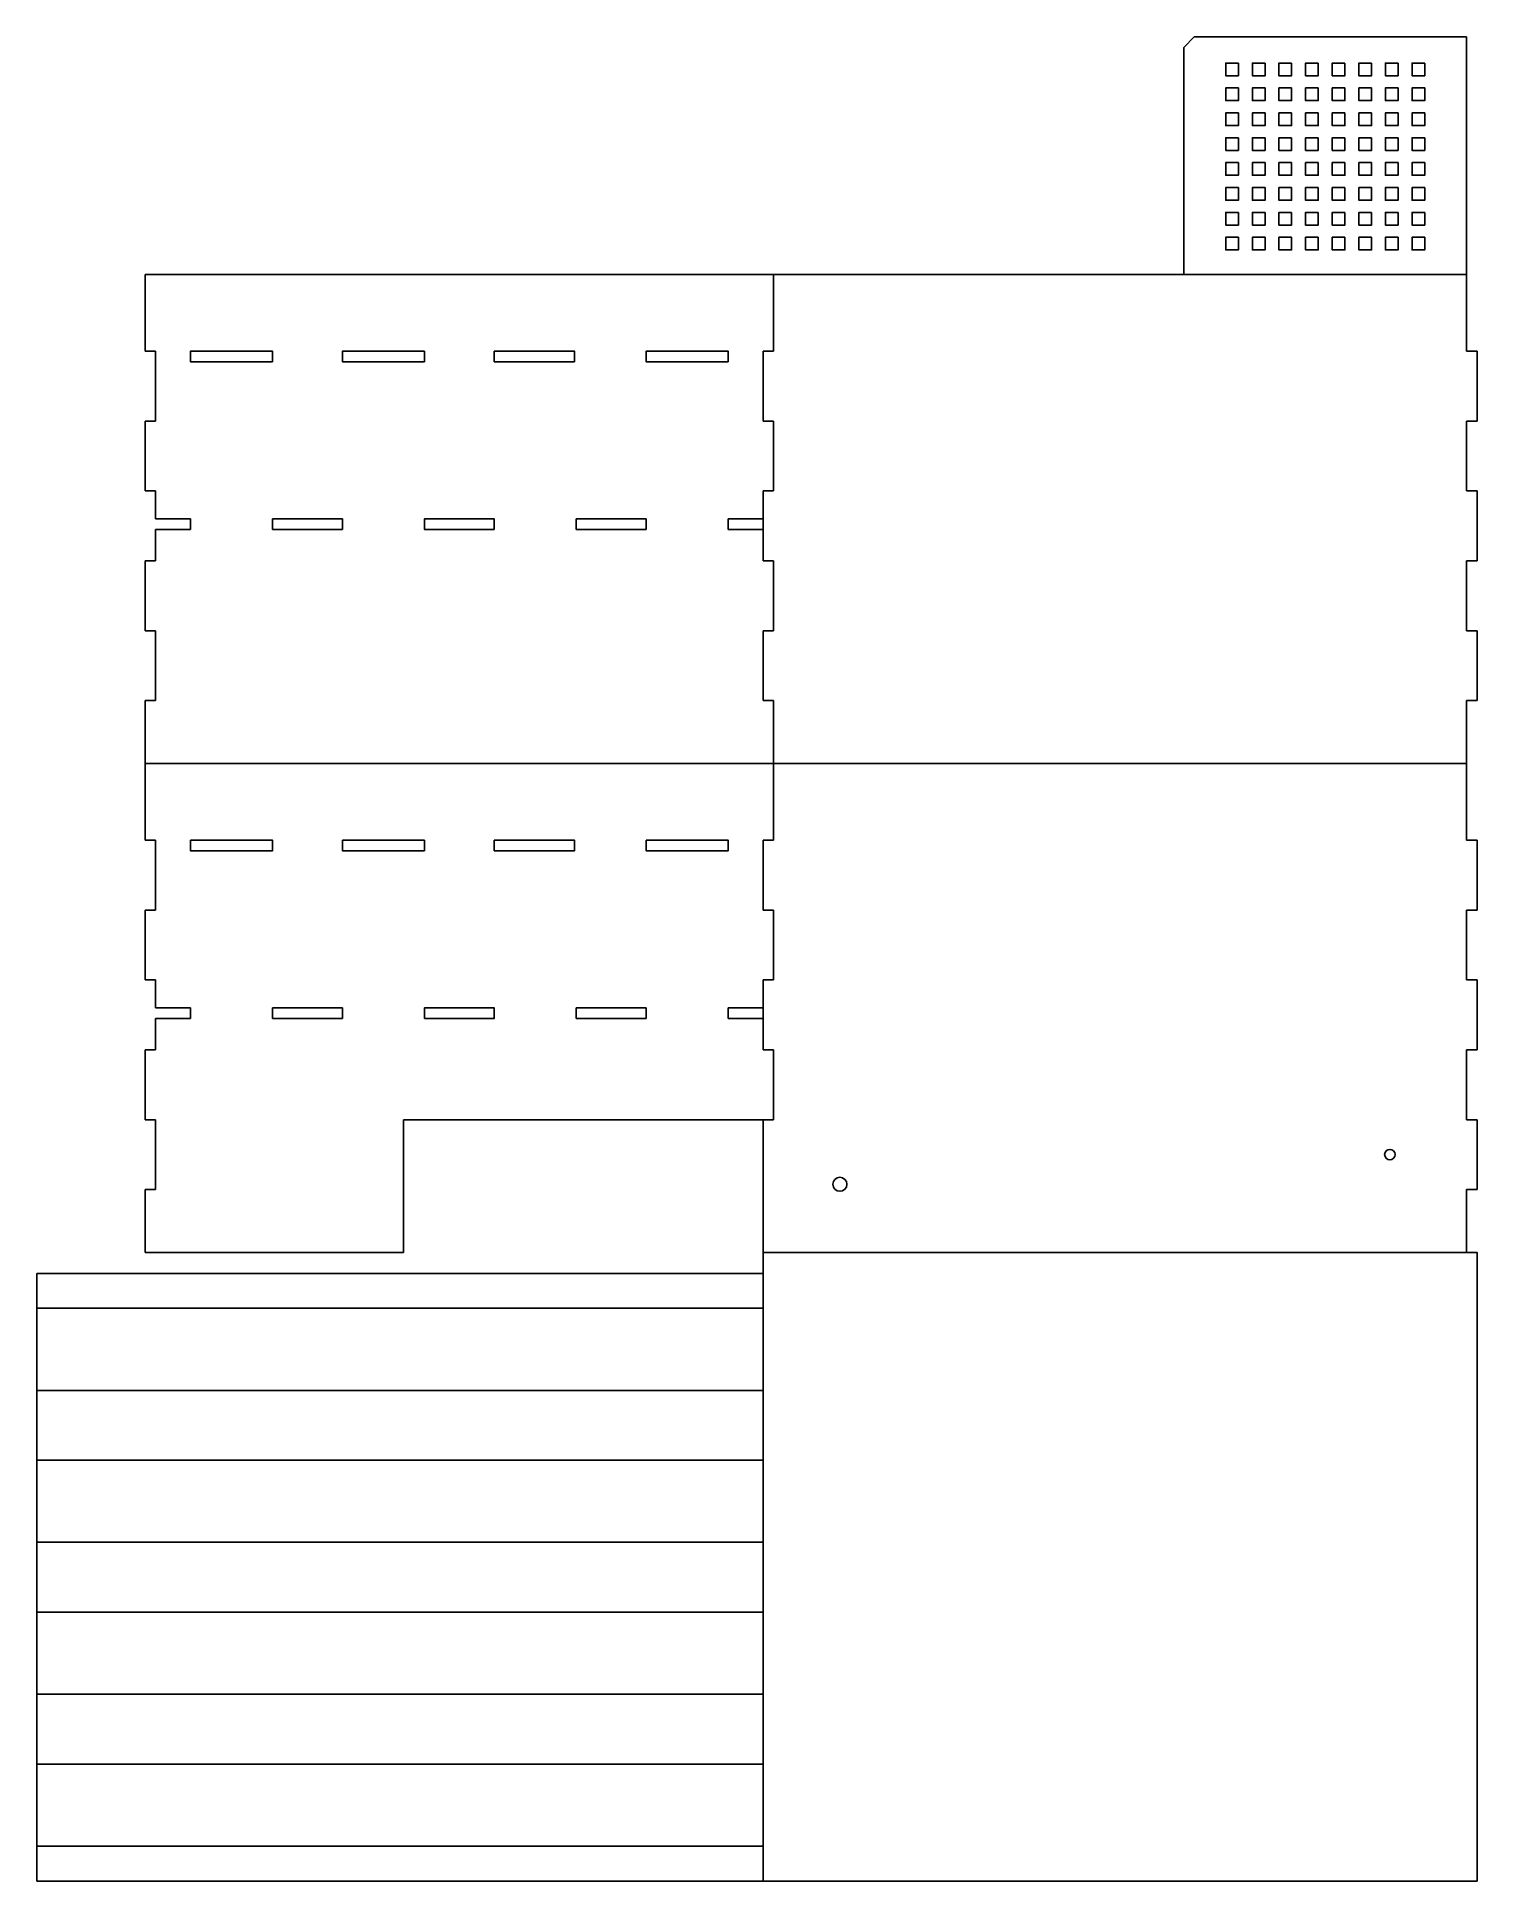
# Model space of a CAD drawing. Header units: millimetres. Extents: x 0 to 413, y 0 to 528.
import ezdxf

# ---------------------------------------------------------------- set-up
doc = ezdxf.new("R2010")
doc.units = ezdxf.units.MM
doc.layers.get('0').update_dxf_attribs({"linetype": 'CONTINUOUS'})

msp = doc.modelspace()

# ---------------------------------------------------------------- linework, layer by layer
for p, q in [((328.5, 525), (331.5, 528)), ((409.5, 528), (331.5, 528)), ((409.5, 460), (409.5, 528)), ((328.5, 525), (328.5, 460)), ((31, 460), (211, 460)), ((31, 460), (31, 438)), ((211, 460), (409.5, 460)), ((211, 460), (211, 438)), ((409.5, 460), (409.5, 438)), ((34, 438), (31, 438)), ((34, 418), (34, 438)), ((208, 438), (211, 438)), ((208, 418), (208, 438)), ((412.5, 438), (409.5, 438)), ((412.5, 418), (412.5, 438)), ((31, 418), (34, 418)), ((31, 418), (31, 398)), ((211, 418), (208, 418)), ((211, 418), (211, 398)), ((211, 398), (211, 418)), ((409.5, 418), (409.5, 398)), ((409.5, 418), (412.5, 418)), ((31, 398), (34, 398)), ((34, 398), (34, 390)), ((208, 378), (208, 398)), ((208, 398), (211, 398)), ((409.5, 398), (412.5, 398)), ((412.5, 398), (412.5, 378)), ((34, 390), (44, 390)), ((34, 387), (44, 387)), ((34, 387), (34, 378)), ((44, 387), (44, 390)), ((34, 378), (31, 378)), ((31, 378), (31, 358)), ((211, 378), (208, 378)), ((211, 378), (211, 358)), ((211, 358), (211, 378)), ((211, 378), (211, 358)), ((409.5, 378), (409.5, 358)), ((409.5, 378), (409.5, 358)), ((412.5, 378), (409.5, 378)), ((31, 358), (34, 358)), ((34, 358), (34, 338)), ((211, 358), (208, 358)), ((208, 358), (208, 338)), ((409.5, 358), (412.5, 358)), ((412.5, 358), (412.5, 338)), ((34, 338), (31, 338)), ((31, 338), (31, 320)), ((208, 338), (211, 338)), ((211, 320), (211, 338)), ((412.5, 338), (409.5, 338)), ((409.5, 338), (409.5, 320)), ((31, 320), (211, 320)), ((31, 320), (31, 298)), ((211, 320), (409.5, 320)), ((211, 320), (211, 298)), ((409.5, 320), (409.5, 298)), ((34, 298), (31, 298)), ((34, 278), (34, 298)), ((208, 278), (208, 298)), ((208, 298), (211, 298)), ((412.5, 298), (409.5, 298)), ((412.5, 278), (412.5, 298)), ((31, 278), (34, 278)), ((31, 278), (31, 258)), ((211, 278), (208, 278)), ((211, 278), (211, 258)), ((409.5, 278), (412.5, 278)), ((409.5, 278), (409.5, 258)), ((31, 258), (34, 258)), ((34, 258), (34, 250)), ((208, 238), (208, 258)), ((208, 258), (211, 258)), ((409.5, 258), (412.5, 258)), ((412.5, 258), (412.5, 238)), ((34, 250), (44, 250)), ((44, 247), (44, 250)), ((34, 247), (44, 247)), ((34, 247), (34, 238)), ((34, 238), (31, 238)), ((31, 238), (31, 218)), ((211, 238), (208, 238)), ((211, 218), (211, 238)), ((412.5, 238), (409.5, 238)), ((409.5, 238), (409.5, 218)), ((409.5, 238), (409.5, 218)), ((31, 218), (34, 218)), ((34, 218), (34, 198)), ((208, 218), (105, 218)), ((105, 218), (105, 180)), ((208, 180), (208, 218)), ((208, 218), (211, 218)), ((409.5, 218), (412.5, 218)), ((412.5, 218), (412.5, 198)), ((34, 198), (31, 198)), ((31, 198), (31, 180)), ((412.5, 198), (409.5, 198)), ((409.5, 198), (409.5, 180)), ((31, 180), (105, 180)), ((211, 180), (208, 180)), ((208, 174), (0, 174)), ((0, 174), (0, 0)), ((0, 164), (208, 164)), ((0, 140.5), (208, 140.5)), ((0, 97), (0, 120.5)), ((0, 120.5), (208, 120.5)), ((0, 97), (208, 97)), ((0, 77), (208, 77)), ((0, 53.5), (208, 53.5)), ((0, 33.5), (208, 33.5)), ((0, 10), (208, 10)), ((0, 0), (208, 0)), ((0, 0), (10, 0))]:
    msp.add_line(p, q)
for points in [[(344.125, 520.5), (340.5, 520.5), (340.5, 516.875), (344.125, 516.875)], [(351.75, 520.5), (348.125, 520.5), (348.125, 516.875), (351.75, 516.875)], [(359.375, 520.5), (355.75, 520.5), (355.75, 516.875), (359.375, 516.875)], [(367, 520.5), (363.375, 520.5), (363.375, 516.875), (367, 516.875)], [(374.625, 520.5), (371, 520.5), (371, 516.875), (374.625, 516.875)], [(382.25, 520.5), (378.625, 520.5), (378.625, 516.875), (382.25, 516.875)], [(389.875, 520.5), (386.25, 520.5), (386.25, 516.875), (389.875, 516.875)], [(397.5, 520.5), (393.875, 520.5), (393.875, 516.875), (397.5, 516.875)], [(344.125, 513.375), (340.5, 513.375), (340.5, 509.75), (344.125, 509.75)], [(351.75, 513.375), (348.125, 513.375), (348.125, 509.75), (351.75, 509.75)], [(359.375, 513.375), (355.75, 513.375), (355.75, 509.75), (359.375, 509.75)], [(367, 513.375), (363.375, 513.375), (363.375, 509.75), (367, 509.75)], [(374.625, 513.375), (371, 513.375), (371, 509.75), (374.625, 509.75)], [(382.25, 513.375), (378.625, 513.375), (378.625, 509.75), (382.25, 509.75)], [(389.875, 513.375), (386.25, 513.375), (386.25, 509.75), (389.875, 509.75)], [(397.5, 513.375), (393.875, 513.375), (393.875, 509.75), (397.5, 509.75)], [(344.125, 506.25), (340.5, 506.25), (340.5, 502.625), (344.125, 502.625)], [(351.75, 506.25), (348.125, 506.25), (348.125, 502.625), (351.75, 502.625)], [(359.375, 506.25), (355.75, 506.25), (355.75, 502.625), (359.375, 502.625)], [(367, 506.25), (363.375, 506.25), (363.375, 502.625), (367, 502.625)], [(374.625, 506.25), (371, 506.25), (371, 502.625), (374.625, 502.625)], [(382.25, 506.25), (378.625, 506.25), (378.625, 502.625), (382.25, 502.625)], [(389.875, 506.25), (386.25, 506.25), (386.25, 502.625), (389.875, 502.625)], [(397.5, 506.25), (393.875, 506.25), (393.875, 502.625), (397.5, 502.625)], [(344.125, 499.125), (340.5, 499.125), (340.5, 495.5), (344.125, 495.5)], [(351.75, 499.125), (348.125, 499.125), (348.125, 495.5), (351.75, 495.5)], [(359.375, 499.125), (355.75, 499.125), (355.75, 495.5), (359.375, 495.5)], [(367, 499.125), (363.375, 499.125), (363.375, 495.5), (367, 495.5)], [(374.625, 499.125), (371, 499.125), (371, 495.5), (374.625, 495.5)], [(382.25, 499.125), (378.625, 499.125), (378.625, 495.5), (382.25, 495.5)], [(389.875, 499.125), (386.25, 499.125), (386.25, 495.5), (389.875, 495.5)], [(397.5, 499.125), (393.875, 499.125), (393.875, 495.5), (397.5, 495.5)], [(344.125, 492), (340.5, 492), (340.5, 488.375), (344.125, 488.375)], [(351.75, 492), (348.125, 492), (348.125, 488.375), (351.75, 488.375)], [(359.375, 492), (355.75, 492), (355.75, 488.375), (359.375, 488.375)], [(367, 492), (363.375, 492), (363.375, 488.375), (367, 488.375)], [(374.625, 492), (371, 492), (371, 488.375), (374.625, 488.375)], [(382.25, 492), (378.625, 492), (378.625, 488.375), (382.25, 488.375)], [(389.875, 492), (386.25, 492), (386.25, 488.375), (389.875, 488.375)], [(397.5, 492), (393.875, 492), (393.875, 488.375), (397.5, 488.375)], [(344.125, 484.875), (340.5, 484.875), (340.5, 481.25), (344.125, 481.25)], [(351.75, 484.875), (348.125, 484.875), (348.125, 481.25), (351.75, 481.25)], [(359.375, 484.875), (355.75, 484.875), (355.75, 481.25), (359.375, 481.25)], [(367, 484.875), (363.375, 484.875), (363.375, 481.25), (367, 481.25)], [(374.625, 484.875), (371, 484.875), (371, 481.25), (374.625, 481.25)], [(382.25, 484.875), (378.625, 484.875), (378.625, 481.25), (382.25, 481.25)], [(389.875, 484.875), (386.25, 484.875), (386.25, 481.25), (389.875, 481.25)], [(397.5, 484.875), (393.875, 484.875), (393.875, 481.25), (397.5, 481.25)], [(344.125, 477.75), (340.5, 477.75), (340.5, 474.125), (344.125, 474.125)], [(351.75, 477.75), (348.125, 477.75), (348.125, 474.125), (351.75, 474.125)], [(359.375, 477.75), (355.75, 477.75), (355.75, 474.125), (359.375, 474.125)], [(367, 477.75), (363.375, 477.75), (363.375, 474.125), (367, 474.125)], [(374.625, 477.75), (371, 477.75), (371, 474.125), (374.625, 474.125)], [(382.25, 477.75), (378.625, 477.75), (378.625, 474.125), (382.25, 474.125)], [(389.875, 477.75), (386.25, 477.75), (386.25, 474.125), (389.875, 474.125)], [(397.5, 477.75), (393.875, 477.75), (393.875, 474.125), (397.5, 474.125)], [(344.125, 470.625), (340.5, 470.625), (340.5, 467), (344.125, 467)], [(351.75, 470.625), (348.125, 470.625), (348.125, 467), (351.75, 467)], [(359.375, 470.625), (355.75, 470.625), (355.75, 467), (359.375, 467)], [(367, 470.625), (363.375, 470.625), (363.375, 467), (367, 467)], [(374.625, 470.625), (371, 470.625), (371, 467), (374.625, 467)], [(382.25, 470.625), (378.625, 470.625), (378.625, 467), (382.25, 467)], [(389.875, 470.625), (386.25, 470.625), (386.25, 467), (389.875, 467)], [(397.5, 470.625), (393.875, 470.625), (393.875, 467), (397.5, 467)], [(67.5, 435), (44, 435), (44, 438), (67.5, 438)], [(111, 435), (87.5, 435), (87.5, 438), (111, 438)], [(154, 435), (154, 438), (131, 438), (131, 435)], [(198, 435), (198, 438), (174.5, 438), (174.5, 435)], [(87.5, 390), (67.5, 390), (67.5, 387), (87.5, 387)], [(131, 387), (111, 387), (111, 390), (131, 390)], [(174.5, 387), (154.5, 387), (154.5, 390), (174.5, 390)], [(198, 387), (198, 390), (208, 390), (208, 387)], [(44, 298), (44, 295), (67.5, 295), (67.5, 298)], [(87.5, 298), (87.5, 295), (111, 295), (111, 298)], [(131, 298), (131, 295), (154, 295), (154, 298)], [(174.5, 298), (174.5, 295), (198, 295), (198, 298)], [(67.5, 247), (67.5, 250), (87.5, 250), (87.5, 247)], [(111, 247), (111, 250), (131, 250), (131, 247)], [(154.5, 247), (154.5, 250), (174.5, 250), (174.5, 247)], [(198, 247), (198, 250), (208, 250), (208, 247)], [(412.5, 0), (208, 0), (208, 180), (412.5, 180)]]:
    msp.add_lwpolyline(points, close=True)
for centre, radius in [((387.5, 208), 1.5), ((230, 199.5), 2)]:
    msp.add_circle(centre, radius)

doc.saveas('drawing.dxf')
